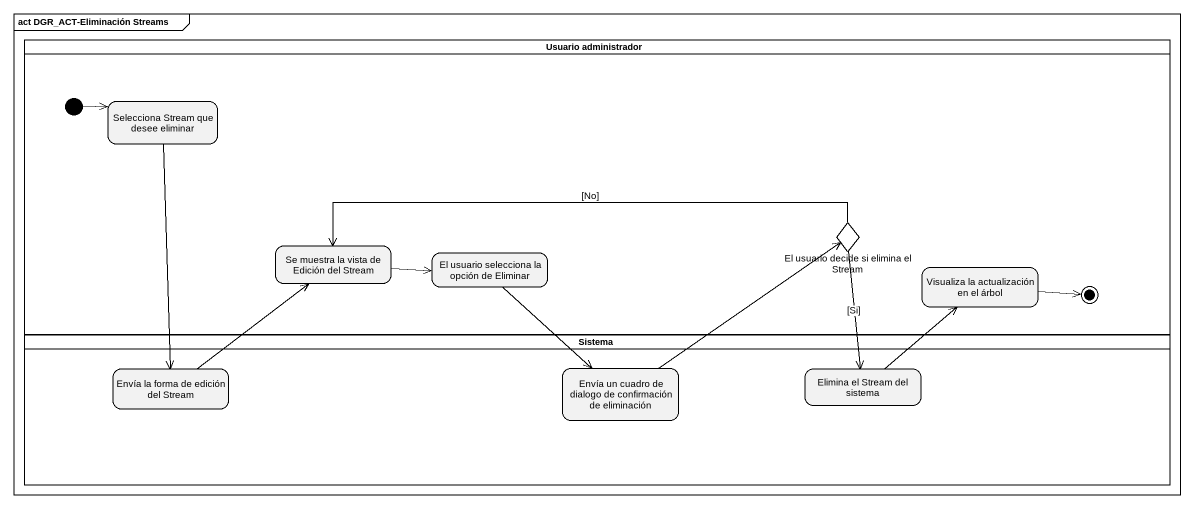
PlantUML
@startuml
mainframe act DGR_ACT-Eliminación Streams
hide empty description
state "Usuario administrador" as Usuario_administrador <<partition>> {
  state "Selecciona Stream que desee eliminar" as Selecciona_Stream_que_desee
  state "El usuario decide si elimina el Stream" as El_usuario_decide_si <<choice>>
  state "Se muestra la vista de Edición del Stream" as Se_muestra_la_vista_de
  state "El usuario selecciona la opción de Eliminar" as El_usuario_selecciona_la
  state "Visualiza la actualización en el árbol" as Visualiza_la_actualización
  [*] -right-> Selecciona_Stream_que_desee
  Visualiza_la_actualización -right-> [*]
}
state Sistema <<partition>> {
  state "Envía la forma de edición del Stream" as Envía_la_forma_de_edición
  state "Envía un cuadro de dialogo de confirmación de eliminación" as Envía_un_cuadro_de_dialogo
  state "Elimina el Stream del sistema" as Elimina_el_Stream_del
}
Selecciona_Stream_que_desee --> Envía_la_forma_de_edición
El_usuario_decide_si -left-> Se_muestra_la_vista_de : [No]
El_usuario_decide_si --> Elimina_el_Stream_del : [Si]
Se_muestra_la_vista_de -right-> El_usuario_selecciona_la
El_usuario_selecciona_la --> Envía_un_cuadro_de_dialogo
Envía_la_forma_de_edición -up-> Se_muestra_la_vista_de
Envía_un_cuadro_de_dialogo -up-> El_usuario_decide_si
Elimina_el_Stream_del -up-> Visualiza_la_actualización
@enduml
